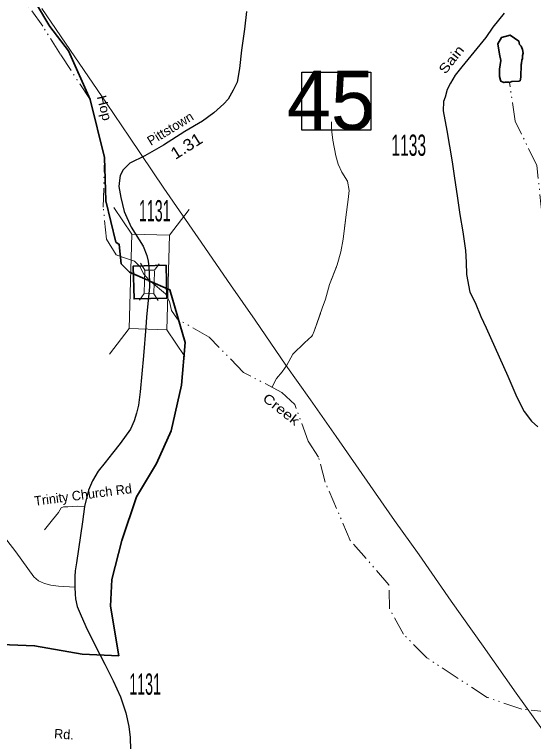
# Model space of a CAD drawing. Extents: x 379811 to 435220, y 199880 to 232769.
# Drawn here: x 395271 to 396369, y 214196 to 215733 of the extents above; entities that cross this region are included whole.
import ezdxf
from ezdxf.enums import TextEntityAlignment as Align

# ---------------------------------------------------------------- set-up
doc = ezdxf.new("R2010")
doc.units = 0
doc.header["$LTSCALE"] = 8
doc.linetypes.add('DASH_DOUBLE_DOT', pattern=[9.2, 5, -1.2, 0.3, -1.2, 0.3, -1.2])
doc.linetypes.add('LONG_DASHED', pattern=[7.5, 6, -1.5])
for name, color, linetype, lineweight in [('10', 7, 'Continuous', 40), ('11', 7, 'Continuous', 40), ('17', 7, 'Continuous', 40), ('21', 7, 'Continuous', 25), ('31', 7, 'Continuous', 25), ('32', 7, 'Continuous', 25), ('35', 7, 'Continuous', 13), ('50', 7, 'Continuous', 13), ('56', 7, 'Continuous', 13), ('59', 7, 'DASH_DOUBLE_DOT', 13), ('60', 7, 'Continuous', 13), ('62', 7, 'Continuous', 13), ('8', 7, 'Continuous', 25)]:
    doc.layers.add(name, color=color, linetype=linetype, lineweight=lineweight)

msp = doc.modelspace()

# ---------------------------------------------------------------- linework, layer by layer
at = {"layer": '31'}
msp.add_lwpolyline([(395878.974, 215611.294), (396024.966, 215611.294), (396024.966, 215488.437), (395878.974, 215488.437)], close=True, dxfattribs=at)
at = {"layer": '31', "lineweight": 35}
msp.add_lwpolyline([(395593.286, 215133.334), (395523.819, 215131.76), (395522.244, 215201.279), (395591.711, 215202.853)], close=True, dxfattribs=at)
at = {"layer": '32'}
for points in [[(395761.384, 215739.72), (395757.174, 215702.311), (395751.004, 215657.72), (395746.601, 215619.116), (395741.764, 215590.346), (395733.147, 215573.537), (395722.778, 215553.984), (395713.531, 215544.188), (395692.848, 215525.358), (395668.869, 215507.874), (395631.384, 215485.528), (395585.924, 215456.796), (395546.845, 215434.45), (395514.943, 215418.967), (395500.556, 215404.835), (395494.758, 215392.688), (395493.41, 215382.255), (395491.814, 215369.486), (395495.802, 215346.341), (395502.677, 215316.628), (395517.95, 215283.101), (395543.455, 215243.427), (395550.833, 215223.435), (395554.023, 215211.464), (395555.019, 215198.734), (395556.857, 215168.034)], [(396306.935, 215736.29), (396282.975, 215706.574), (396268.043, 215684.882), (396242.212, 215653.82), (396217.283, 215622.303), (396203.329, 215604.73), (396193.183, 215587.956), (396186.318, 215574.804), (396181.671, 215558.351), (396178.382, 215549.407), (396177.585, 215529.455), (396185.037, 215488.216), (396196.861, 215421.423), (396201.511, 215386.996), (396207.082, 215349.395), (396212.784, 215310.057), (396218.992, 215273.355), (396224.537, 215234.411), (396226.149, 215209.321), (396227.032, 215183.243), (396234.095, 215146.142), (396245.497, 215123.893), (396257.136, 215094.59), (396268.844, 215070.26), (396314.582, 214968.129), (396333.618, 214923.935), (396349.056, 214893.297), (396364.168, 214872.801), (396377.768, 214861.374)], [(395556.857, 215168.034), (395556.461, 215156.92), (395550.162, 215093.349), (395548.954, 215071.606), (395543.951, 215011.18), (395536.897, 214935.382), (395533.171, 214907.205), (395529.367, 214889.804), (395524.204, 214873.457), (395516.052, 214856.318), (395494.72, 214825.734), (395478.415, 214805.695), (395462.925, 214785.657), (395447.708, 214767.2), (395435.887, 214747.162), (395427.463, 214726.86), (395418.902, 214692.848), (395414.962, 214660.417), (395406.266, 214602.147), (395402.054, 214573.408), (395399.608, 214556.797), (395398.522, 214544.669), (395398.386, 214521.993), (395399.473, 214507.228), (395400.288, 214497.209), (395403.821, 214481.126), (395409.799, 214466.097), (395421.892, 214438.676), (395439.827, 214403.081), (395461.974, 214358.786), (395479.692, 214323.509), (395495.323, 214289.99), (395506.808, 214256.47), (395512.952, 214227.536), (395515.296, 214204.266), (395516.199, 214177.563)]]:
    msp.add_lwpolyline(points, dxfattribs=at)
at = {"layer": '35'}
for points in [[(395334.389, 214643.279), (395351.509, 214664.636), (395363.738, 214679.928), (395369.444, 214689.947), (395374.608, 214691.793), (395383.576, 214692.057), (395403.685, 214693.375), (395418.902, 214692.848)], [(395398.386, 214521.993), (395363.874, 214524.103), (395347.841, 214526.213), (395334.525, 214529.904), (395321.482, 214535.704), (395312.242, 214543.878), (395273.79, 214596.347), (395242.675, 214636.688)]]:
    msp.add_lwpolyline(points, dxfattribs=at)
at = {"layer": '50'}
for p, q in [((395481.135, 215325.182), (395519.113, 215268.683)), ((395640.316, 215320.493), (395599.078, 215266.328)), ((395513.224, 215068.77), (395471.986, 215014.605)), ((395593.189, 215066.415), (395631.167, 215009.916))]:
    msp.add_line(p, q, dxfattribs=at)
at = {"layer": '50', "linetype": 'LONG_DASHED'}
for p, q in [((395537.397, 215206.957), (395546.892, 215192.833)), ((395577.192, 215205.785), (395566.883, 215192.244)), ((395545.419, 215142.854), (395535.11, 215129.313)), ((395565.41, 215142.265), (395574.905, 215128.141))]:
    msp.add_line(p, q, dxfattribs=at)
at = {"layer": '50', "lineweight": 35}
for points in [[(395553.02, 215171.2), (395514.281, 215188.328), (395514.281, 215188.328), (395496.906, 215205.688), (395492.656, 215246.781), (395485.344, 215251.938), (395464.312, 215339.406), (395461.25, 215430.5), (395431.094, 215553.188), (395385.344, 215656.156), (395345.719, 215707.969), (395289.656, 215803.141)], [(394493.43, 214155.339), (394568.742, 214224.583), (394627.921, 214264.128), (394717.472, 214317.493), (394810.949, 214341.557), (394917.375, 214374.413), (395036.199, 214390.524), (395189.577, 214403.011), (395313.415, 214398.006), (395414.186, 214379.905), (395491.59, 214377.004), (395473.79, 214481.492), (395476.829, 214537.991), (395497.745, 214620.496), (395528.895, 214712.775), (395571.436, 214783.774), (395602.076, 214852.341), (395624.216, 214949.415), (395631.626, 215039.566), (395599.625, 215150.594), (395553.611, 215170.939)]]:
    msp.add_lwpolyline(points, dxfattribs=at)
at = {"layer": '50'}
msp.add_lwpolyline([(395593.189, 215066.415), (395599.078, 215266.328), (395519.113, 215268.683), (395513.224, 215068.77)], close=True, dxfattribs=at)
at = {"layer": '50', "linetype": 'LONG_DASHED'}
msp.add_lwpolyline([(395565.41, 215142.265), (395566.883, 215192.244), (395546.892, 215192.833), (395545.419, 215142.854)], close=True, dxfattribs=at)
at = {"layer": '56'}
msp.add_lwpolyline([(396387.535, 214220.439), (396332.051, 214297.949), (396262.335, 214396.998), (396194.817, 214492.076), (396126.663, 214590.345), (396074.877, 214663.046), (396023.2, 214737.329), (395951.167, 214840.475), (395897.389, 214917.872), (395845.023, 214991.566), (395780.13, 215086.748), (395727.787, 215161.173), (395659.432, 215260.852), (395586.841, 215365.722), (395514.34, 215473.518), (395465.525, 215545.64), (395398.888, 215643.62), (395328.914, 215746.215)], dxfattribs=at)
at = {"layer": '59'}
for points in [[(395590.621, 215142.401), (395556.994, 215170.167), (395544.244, 215184.003), (395536.248, 215200.538), (395525.054, 215211.739), (395499.403, 215219.936), (395486.314, 215225.174), (395465.371, 215257.916), (395458.827, 215326.019), (395461.25, 215430.5), (395431.094, 215553.188), (395368.642, 215648.331), (395330.683, 215708.577), (395282.254, 215777.99)], [(397240.132, 214313.862), (397221.475, 214310.662), (397209.214, 214311.196), (397196.421, 214317.596), (397183.627, 214329.33), (397174.25, 214343.531), (397048.375, 214499.141), (397043.812, 214522.25), (396965.469, 214650.891), (396956.938, 214722.11), (396935.281, 214776.547), (396851.469, 214885.281), (396812.75, 214969.11), (396753.312, 215034.344), (396705.781, 215058.328), (396594.531, 215094.578), (396509.469, 215144.297), (396449.438, 215191.547), (396407.375, 215238.406), (396386.344, 215312.875), (396375.969, 215414.125), (396329.677, 215507.644), (396317.875, 215589.719)], [(395815.574, 214944.625), (395825.438, 214963.125), (395837.375, 214977.453), (395846.906, 214991.828), (395860, 215014.531), (395884.562, 215038.719), (395899.656, 215052.61), (395900.938, 215055.016), (395904.812, 215063.453), (395921.906, 215111.766), (395928.5, 215131.094), (395937.125, 215162.469), (395953.5, 215203.578), (395961.531, 215231.422), (395965.875, 215258.125), (395971.938, 215304.281), (395976.781, 215341.735), (395978.594, 215361.188), (395975.125, 215381), (395963.406, 215399.594), (395955.312, 215416.875), (395950.875, 215434.062), (395944.406, 215467.75), (395942.406, 215484.875), (395941.469, 215496.485), (395941.719, 215506.219)], [(396549.406, 214241.031), (396343.969, 214264.188), (396270.812, 214288.656), (396143.406, 214372.281), (396093.719, 214422.297), (396064.469, 214475.906), (396062.938, 214526.969), (395981.25, 214620.656), (395928.219, 214743.781), (395914.188, 214797.094), (395892.25, 214830.547), (395863.594, 214908.156), (395836.156, 214933.719), (395755.688, 214976.36), (395682.649, 215050.986), (395615.895, 215088.967), (395602.806, 215107.303), (395599.15, 215125.867), (395590.621, 215142.401)]]:
    msp.add_lwpolyline(points, dxfattribs=at)
at = {"layer": '60', "lineweight": 35}
msp.add_lwpolyline([(396317.875, 215589.719), (396319.438, 215590.188), (396323.125, 215591.312), (396337.781, 215592.141), (396340.25, 215593.297), (396341.656, 215600.578), (396342.344, 215627.375), (396343.625, 215629.781), (396343.812, 215637.094), (396345.094, 215639.5), (396345.281, 215646.812), (396346.625, 215651.641), (396345.594, 215658.985), (396342.719, 215666.375), (396339.156, 215670.125), (396337.53, 215676.593), (396319.206, 215689.69), (396300.881, 215684.451), (396293.028, 215671.355), (396296.954, 215649.09), (396299.572, 215635.993), (396296.954, 215617.658), (396296.954, 215611.109), (396296.954, 215601.941), (396298.812, 215594.391), (396299.375, 215591.938), (396306, 215589.328), (396308.469, 215590.469), (396315.781, 215590.281)], close=True, dxfattribs=at)
at = {"layer": '62'}
msp.add_lwpolyline([(396317.875, 215589.719), (396319.438, 215590.188), (396323.125, 215591.312), (396337.781, 215592.141), (396340.25, 215593.297), (396341.656, 215600.578), (396342.344, 215627.375), (396343.625, 215629.781), (396343.812, 215637.094), (396345.094, 215639.5), (396345.281, 215646.812), (396346.625, 215651.641), (396345.594, 215658.985), (396342.719, 215666.375), (396339.156, 215670.125), (396337.53, 215676.593), (396319.206, 215689.69), (396300.881, 215684.451), (396293.028, 215671.355), (396296.954, 215649.09), (396299.572, 215635.993), (396296.954, 215617.658), (396296.954, 215611.109), (396296.954, 215601.941), (396298.812, 215594.391), (396299.375, 215591.938), (396306, 215589.328), (396308.469, 215590.469), (396315.781, 215590.281)], close=True, dxfattribs=at)
msp.add_lwpolyline([(395815.574, 214944.625), (395825.438, 214963.125), (395837.375, 214977.453), (395846.906, 214991.828), (395860, 215014.531), (395884.562, 215038.719), (395899.656, 215052.61), (395900.938, 215055.016), (395904.812, 215063.453), (395921.906, 215111.766), (395928.5, 215131.094), (395937.125, 215162.469), (395953.5, 215203.578), (395961.531, 215231.422), (395965.875, 215258.125), (395971.938, 215304.281), (395976.781, 215341.735), (395978.594, 215361.188), (395975.125, 215381), (395963.406, 215399.594), (395955.312, 215416.875), (395950.875, 215434.062), (395944.406, 215467.75), (395942.406, 215484.875), (395941.469, 215496.485), (395941.719, 215506.219)], dxfattribs=at)

# ---------------------------------------------------------------- texts
at = {"layer": '10'}
msp.add_text('Trinity Church Rd', height=20, rotation=7.441, dxfattribs=at).set_placement((395313.983, 214694.003))
at = {"layer": '11', "width": 1.25}
msp.add_text('Sain', height=20, rotation=51.656, dxfattribs=at).set_placement((396202.743, 215631.762), align=Align.CENTER)
at = {"layer": '11'}
for s, rotation, p in [('Pittstown', 31.466, (395605.669, 215483.467)), ('Rd.', 356.002, (395375.013, 214200.942))]:
    msp.add_text(s, height=20, rotation=rotation, dxfattribs=at).set_placement(p, align=Align.CENTER)
at = {"layer": '17', "width": 1.1}
msp.add_text('1.31', height=25, rotation=32.293, dxfattribs=at).set_placement((395641.382, 215444.527), align=Align.CENTER)
at = {"layer": '21'}
for s, rotation, width, p in [('Hop', 283.809, 1.1, (395451.45, 215533.213)), ('Creek', 321.722, 1.25, (395828.99, 214890.409))]:
    msp.add_text(s, height=20, rotation=rotation, dxfattribs=dict(at, width=width)).set_placement(p, align=Align.CENTER)
at = {"layer": '31'}
msp.add_text('45', height=125, dxfattribs=at).set_placement((395847.074, 215489.279))
at = {"layer": '8'}
for s, width, p in [('1133', 0.55, (396104.756, 215434.356)), ('1131', 0.5, (395567.645, 215295.643)), ('1131', 0.5, (395547.263, 214294.446))]:
    msp.add_text(s, height=45, dxfattribs=dict(at, width=width)).set_placement(p, align=Align.CENTER)

doc.saveas('drawing.dxf')
